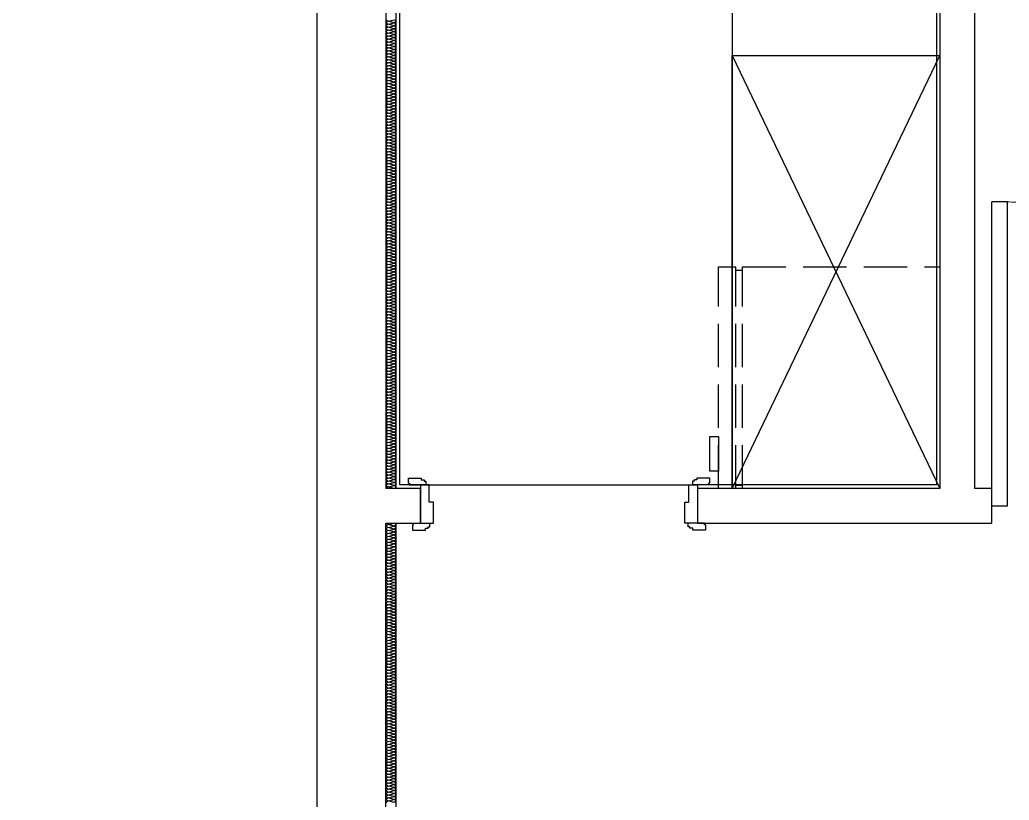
# Model space of a CAD drawing. Header units: millimetres. Extents: x -28014 to 297841, y -81741 to 47579.
# Drawn here: x 263698 to 266556, y -46434 to -44181 of the extents above; entities that cross this region are included whole.
import ezdxf

# ---------------------------------------------------------------- set-up
doc = ezdxf.new("R2010")
doc.units = ezdxf.units.MM
doc.header["$MEASUREMENT"] = 0
doc.linetypes.add('__DASH', pattern=[0.35, 0.25, -0.1])
for name, color, linetype in [('A-注释-填充', 8, 'Continuous'), ('AR9-墙线', 160, 'Continuous'), ('DS-4BS-墙体完成面', 20, 'Continuous'), ('FC-平面高差线', 144, 'Continuous'), ('FF-厨卫（地坪隐）', 31, 'Continuous'), ('FF-活动家具', 51, 'Continuous'), ('FF-门', 20, 'Continuous'), ('FF-门套', 20, 'Continuous')]:
    doc.layers.add(name, color=color, linetype=linetype)

# ---------------------------------------------------------------- blocks, each defined once
blk = doc.blocks.new('bingxiang')
at = {"layer": 'FF-活动家具', "linetype": '__DASH', "ltscale": 500}
for p, q in [((70679.6, -68761.1), (70679.5, -69331.1)), ((71319.5, -68761.1), (70679.6, -68761.1)), ((71319.5, -69331.1), (71319.5, -68761.1)), ((70679.5, -69331.1), (71319.5, -69331.1)), ((70689.5, -69351.1), (70689.5, -69331.1)), ((71309.5, -69351.1), (71309.5, -69331.1)), ((70679.5, -69351.1), (70679.5, -69401.1)), ((70679.5, -69351.1), (71319.5, -69351.1)), ((71319.5, -69401.1), (71319.5, -69351.1)), ((70679.5, -69401.1), (71319.5, -69401.1))]:
    blk.add_line(p, q, dxfattribs=at)
blk.add_lwpolyline([(70729.5, -69401.1), (70729.5, -69426.1), (70829.5, -69426.1), (70829.5, -69401.1)], close=True, dxfattribs=at)
blk = doc.blocks.new('$DorLib2D$00000001')
for p, q in [((0.45, 0.975), (0.5, 0.975)), ((0.45, 0), (0.45, 0.975)), ((0.5, 0), (0.5, 0.975)), ((0.5, 0), (0.45, 0))]:
    blk.add_line(p, q)
at = {"color": 8, "linetype": '__DASH', "lineweight": 13}
blk.add_arc((0.475, 0), 0.975, 91.4693, 180, dxfattribs=at)
blk = doc.blocks.new('$LinePat$岩棉板')
at = {"color": 0}
for p, q in [((0, -17), (12, -67)), ((12, -67), (24, -17))]:
    blk.add_line(p, q, dxfattribs=at)
for centre, start, end in [((12, -17), 0, 180), ((0, -67), 270, 0), ((24, -67), 180, 270)]:
    blk.add_arc(centre, 12, start, end, dxfattribs=at)
at = {"layer": 'Defpoints'}
blk.add_point((0, 0.1), dxfattribs=at)
at = {"layer": 'Defpoints', "color": 0}
blk.add_point((24, -84), dxfattribs=at)
blk = doc.blocks.new('FADSASDFADSFFASD')
for p, q in [((772946.1, 351903.4), (772941.1, 351903.4)), ((772941.1, 351903.4), (772941.1, 351856.4)), ((772946.1, 351906.4), (772961.1, 351906.4)), ((772946.1, 351906.4), (772946.1, 351903.4)), ((772961.1, 351906.4), (772961.1, 351869.4)), ((772952.1, 351856.4), (772941.1, 351856.4)), ((772956.1, 351861.4), (772952.1, 351861.4)), ((772952.1, 351861.4), (772952.1, 351856.4)), ((772961.1, 351869.4), (772956.1, 351869.4)), ((772956.1, 351869.4), (772956.1, 351861.4))]:
    blk.add_line(p, q)
blk.add_arc((772959.1, 351899.4), 2, 0, 0)
blk = doc.blocks.new('*U248')
blk.add_lwpolyline([(130, 70), (130, 45), (20, 45), (20, 82), (80, 82), (80, 70), (130, 70)])
at = {"rotation": 180}
blk.add_blockref('FADSASDFADSFFASD', (772961.1, 351928.4), dxfattribs=at)
at = {"xscale": -1, "rotation": 180}
blk.add_blockref('FADSASDFADSFFASD', (-772811.1, 351916.4), dxfattribs=at)

msp = doc.modelspace()

# ---------------------------------------------------------------- linework, layer by layer
at = {"layer": 'AR9-墙线'}
for p, q in [((266355.669, -42733.674), (266355.669, -45533.674)), ((266455.669, -42733.674), (266455.669, -45533.674)), ((264755.669, -43283.674), (264755.669, -45533.674)), ((264555.669, -43483.674), (264555.669, -45533.674)), ((264555.669, -45533.674), (264555.669, -48833.674)), ((264855.669, -45533.674), (264755.669, -45533.674)), ((264855.669, -45633.674), (264855.669, -45533.674)), ((266355.669, -45533.674), (265655.669, -45533.674)), ((265655.669, -45533.674), (265655.669, -45633.674)), ((266505.669, -45533.674), (266455.669, -45533.674)), ((266505.669, -45633.674), (266505.669, -45533.674)), ((264755.669, -48833.674), (264755.669, -45633.674)), ((264755.669, -45633.674), (264855.669, -45633.674)), ((265655.669, -45633.674), (266455.669, -45633.674)), ((266455.669, -45633.674), (266505.669, -45633.674))]:
    msp.add_line(p, q, dxfattribs=at)
for points in [[(264785.669, -45533.674), (264785.669, -42733.674), (264785.669, -42733.674), (264785.669, -42733.674), (264785.669, -42733.674)], [(264755.669, -48833.674), (264785.669, -48833.674), (264785.669, -45633.674)]]:
    msp.add_lwpolyline(points, dxfattribs=at)
at = {"layer": 'DS-4BS-墙体完成面'}
for points in [[(264855.669, -45523.674), (264795.722, -45523.674), (264795.722, -42743.674), (264865.669, -42743.674), (264865.669, -42672.007)], [(265545.669, -42672.007), (265545.669, -42743.674), (265825.669, -42743.675), (265825.67, -42993.674), (266045.669, -42993.674), (266045.669, -43093.674), (266345.669, -43093.674), (266345.669, -45523.674), (265655.669, -45523.674)]]:
    msp.add_lwpolyline(points, dxfattribs=at)
at = {"layer": 'FC-平面高差线', "color": 144}
msp.add_line((264855.669, -45523.674), (265655.669, -45523.674), dxfattribs=at)
at = {"layer": 'FF-厨卫（地坪隐）'}
msp.add_lwpolyline([(264755.669, -43333.674), (265755.669, -43333.674), (265755.669, -45533.674)], dxfattribs=at)
at = {"layer": 'FF-活动家具'}
msp.add_lwpolyline([(265755.669, -44283.674), (266355.669, -44283.674), (266355.669, -45533.674), (265755.669, -45533.674)], close=True, dxfattribs=at)
for points in [[(265755.669, -45533.674), (266355.669, -44283.674)], [(265755.669, -44283.674), (266355.669, -45533.674)]]:
    msp.add_lwpolyline(points, dxfattribs=at)
at = {"layer": 'FF-门套'}
msp.add_circle((269305.67, -51833.674), 5607.356, dxfattribs=at)

# ---------------------------------------------------------------- block references
at = {"layer": 'A-注释-填充', "yscale": 0.3565137037395431, "zscale": 0.3565137037395431}
for p, xscale, rotation in [((264785.669, -44189.332), -0.3567787968466444, 269.9999999999119), ((264785.669, -44197.894), -0.3567787968466444, 269.9999999999119), ((264785.669, -44206.457), -0.3567787968466444, 269.9999999999119), ((264785.669, -44215.02), -0.3567787968466444, 269.9999999999119), ((264785.669, -44223.582), -0.3567787968466444, 269.9999999999119), ((264785.669, -44232.145), -0.3567787968466444, 269.9999999999119), ((264785.669, -44240.708), -0.3567787968466444, 269.9999999999119), ((264785.669, -44249.27), -0.3567787968466444, 269.9999999999119), ((264785.669, -44257.833), -0.3567787968466444, 269.9999999999119), ((264785.669, -44266.396), -0.3567787968466444, 269.9999999999119), ((264785.669, -44274.959), -0.3567787968466444, 269.9999999999119), ((264785.669, -44283.521), -0.3567787968466444, 269.9999999999119), ((264785.669, -44292.084), -0.3567787968466444, 269.9999999999119), ((264785.669, -44300.647), -0.3567787968466444, 269.9999999999119), ((264785.669, -44309.209), -0.3567787968466444, 269.9999999999119), ((264785.669, -44317.772), -0.3567787968466444, 269.9999999999119), ((264785.669, -44326.335), -0.3567787968466444, 269.9999999999119), ((264785.669, -44334.897), -0.3567787968466444, 269.9999999999119), ((264785.669, -44343.46), -0.3567787968466444, 269.9999999999119), ((264785.669, -44352.023), -0.3567787968466444, 269.9999999999119), ((264785.669, -44360.585), -0.3567787968466444, 269.9999999999119), ((264785.669, -44369.148), -0.3567787968466444, 269.9999999999119), ((264785.669, -44377.711), -0.3567787968466444, 269.9999999999119), ((264785.669, -44386.274), -0.3567787968466444, 269.9999999999119), ((264785.669, -44394.836), -0.3567787968466444, 269.9999999999119), ((264785.669, -44403.399), -0.3567787968466444, 269.9999999999119), ((264785.669, -44411.962), -0.3567787968466444, 269.9999999999119), ((264785.669, -44420.524), -0.3567787968466444, 269.9999999999119), ((264785.669, -44429.087), -0.3567787968466444, 269.9999999999119), ((264785.669, -44437.65), -0.3567787968466444, 269.9999999999119), ((264785.669, -44446.212), -0.3567787968466444, 269.9999999999119), ((264785.669, -44454.775), -0.3567787968466444, 269.9999999999119), ((264785.669, -44463.338), -0.3567787968466444, 269.9999999999119), ((264785.669, -44471.9), -0.3567787968466444, 269.9999999999119), ((264785.669, -44480.463), -0.3567787968466444, 269.9999999999119), ((264785.669, -44489.026), -0.3567787968466444, 269.9999999999119), ((264785.669, -44497.589), -0.3567787968466444, 269.9999999999119), ((264785.669, -44506.151), -0.3567787968466444, 269.9999999999119), ((264785.669, -44514.714), -0.3567787968466444, 269.9999999999119), ((264785.669, -44523.277), -0.3567787968466444, 269.9999999999119), ((264785.669, -44531.839), -0.3567787968466444, 269.9999999999119), ((264785.669, -44540.402), -0.3567787968466444, 269.9999999999119), ((264785.669, -44548.965), -0.3567787968466444, 269.9999999999119), ((264785.669, -44557.527), -0.3567787968466444, 269.9999999999119), ((264785.669, -44566.09), -0.3567787968466444, 269.9999999999119), ((264785.669, -44574.653), -0.3567787968466444, 269.9999999999119), ((264785.669, -44583.215), -0.3567787968466444, 269.9999999999119), ((264785.669, -44591.778), -0.3567787968466444, 269.9999999999119), ((264785.669, -44600.341), -0.3567787968466444, 269.9999999999119), ((264785.669, -44608.903), -0.3567787968466444, 269.9999999999119), ((264785.669, -44617.466), -0.3567787968466444, 269.9999999999119), ((264785.669, -44626.029), -0.3567787968466444, 269.9999999999119), ((264785.669, -44634.592), -0.3567787968466444, 269.9999999999119), ((264785.669, -44643.154), -0.3567787968466444, 269.9999999999119), ((264785.669, -44651.717), -0.3567787968466444, 269.9999999999119), ((264785.669, -44660.28), -0.3567787968466444, 269.9999999999119), ((264785.669, -44668.842), -0.3567787968466444, 269.9999999999119), ((264785.669, -44677.405), -0.3567787968466444, 269.9999999999119), ((264785.669, -44685.968), -0.3567787968466444, 269.9999999999119), ((264785.669, -44694.53), -0.3567787968466444, 269.9999999999119), ((264785.669, -44703.093), -0.3567787968466444, 269.9999999999119), ((264785.669, -44711.656), -0.3567787968466444, 269.9999999999119), ((264785.669, -44720.218), -0.3567787968466444, 269.9999999999119), ((264785.669, -44728.781), -0.3567787968466444, 269.9999999999119), ((264785.669, -44737.344), -0.3567787968466444, 269.9999999999119), ((264785.669, -44745.907), -0.3567787968466444, 269.9999999999119), ((264785.669, -44754.469), -0.3567787968466444, 269.9999999999119), ((264785.669, -44763.032), -0.3567787968466444, 269.9999999999119), ((264785.669, -44771.595), -0.3567787968466444, 269.9999999999119), ((264785.669, -44780.157), -0.3567787968466444, 269.9999999999119), ((264785.669, -44788.72), -0.3567787968466444, 269.9999999999119), ((264785.669, -44797.283), -0.3567787968466444, 269.9999999999119), ((264785.669, -44805.845), -0.3567787968466444, 269.9999999999119), ((264785.669, -44814.408), -0.3567787968466444, 269.9999999999119), ((264785.669, -44822.971), -0.3567787968466444, 269.9999999999119), ((264785.669, -44831.533), -0.3567787968466444, 269.9999999999119), ((264785.669, -44840.096), -0.3567787968466444, 269.9999999999119), ((264785.669, -44848.659), -0.3567787968466444, 269.9999999999119), ((264785.669, -44857.222), -0.3567787968466444, 269.9999999999119), ((264785.669, -44865.784), -0.3567787968466444, 269.9999999999119), ((264785.669, -44874.347), -0.3567787968466444, 269.9999999999119), ((264785.669, -44882.91), -0.3567787968466444, 269.9999999999119), ((264785.669, -44891.472), -0.3567787968466444, 269.9999999999119), ((264785.669, -44900.035), -0.3567787968466444, 269.9999999999119), ((264785.669, -44908.598), -0.3567787968466444, 269.9999999999119), ((264785.669, -44917.16), -0.3567787968466444, 269.9999999999119), ((264785.669, -44925.723), -0.3567787968466444, 269.9999999999119), ((264785.669, -44934.286), -0.3567787968466444, 269.9999999999119), ((264785.669, -44942.848), -0.3567787968466444, 269.9999999999119), ((264785.669, -44951.411), -0.3567787968466444, 269.9999999999119), ((264785.669, -44959.974), -0.3567787968466444, 269.9999999999119), ((264785.669, -44968.537), -0.3567787968466444, 269.9999999999119), ((264785.669, -44977.099), -0.3567787968466444, 269.9999999999119), ((264785.669, -44985.662), -0.3567787968466444, 269.9999999999119), ((264785.669, -44994.225), -0.3567787968466444, 269.9999999999119), ((264785.669, -45002.787), -0.3567787968466444, 269.9999999999119), ((264785.669, -45011.35), -0.3567787968466444, 269.9999999999119), ((264785.669, -45019.913), -0.3567787968466444, 269.9999999999119), ((264785.669, -45028.475), -0.3567787968466444, 269.9999999999119), ((264785.669, -45037.038), -0.3567787968466444, 269.9999999999119), ((264785.669, -45045.601), -0.3567787968466444, 269.9999999999119), ((264785.669, -45054.163), -0.3567787968466444, 269.9999999999119), ((264785.669, -45062.726), -0.3567787968466444, 269.9999999999119), ((264785.669, -45071.289), -0.3567787968466444, 269.9999999999119), ((264785.669, -45079.852), -0.3567787968466444, 269.9999999999119), ((264785.669, -45088.414), -0.3567787968466444, 269.9999999999119), ((264785.669, -45096.977), -0.3567787968466444, 269.9999999999119), ((264785.669, -45105.54), -0.3567787968466444, 269.9999999999119), ((264785.669, -45114.102), -0.3567787968466444, 269.9999999999119), ((264785.669, -45122.665), -0.3567787968466444, 269.9999999999119), ((264785.669, -45131.228), -0.3567787968466444, 269.9999999999119), ((264785.669, -45139.79), -0.3567787968466444, 269.9999999999119), ((264785.669, -45148.353), -0.3567787968466444, 269.9999999999119), ((264785.669, -45156.916), -0.3567787968466444, 269.9999999999119), ((264785.669, -45165.478), -0.3567787968466444, 269.9999999999119), ((264785.669, -45174.041), -0.3567787968466444, 269.9999999999119), ((264785.669, -45182.604), -0.3567787968466444, 269.9999999999119), ((264785.669, -45191.166), -0.3567787968466444, 269.9999999999119), ((264785.669, -45199.729), -0.3567787968466444, 269.9999999999119), ((264785.669, -45208.292), -0.3567787968466444, 269.9999999999119), ((264785.669, -45216.855), -0.3567787968466444, 269.9999999999119), ((264785.669, -45225.417), -0.3567787968466444, 269.9999999999119), ((264785.669, -45233.98), -0.3567787968466444, 269.9999999999119), ((264785.669, -45242.543), -0.3567787968466444, 269.9999999999119), ((264785.669, -45251.105), -0.3567787968466444, 269.9999999999119), ((264785.669, -45259.668), -0.3567787968466444, 269.9999999999119), ((264785.669, -45268.231), -0.3567787968466444, 269.9999999999119), ((264785.669, -45276.793), -0.3567787968466444, 269.9999999999119), ((264785.669, -45285.356), -0.3567787968466444, 269.9999999999119), ((264785.669, -45293.919), -0.3567787968466444, 269.9999999999119), ((264785.669, -45302.481), -0.3567787968466444, 269.9999999999119), ((264785.669, -45311.044), -0.3567787968466444, 269.9999999999119), ((264785.669, -45319.607), -0.3567787968466444, 269.9999999999119), ((264785.669, -45328.17), -0.3567787968466444, 269.9999999999119), ((264785.669, -45336.732), -0.3567787968466444, 269.9999999999119), ((264785.669, -45345.295), -0.3567787968466444, 269.9999999999119), ((264785.669, -45353.858), -0.3567787968466444, 269.9999999999119), ((264785.669, -45362.42), -0.3567787968466444, 269.9999999999119), ((264785.669, -45370.983), -0.3567787968466444, 269.9999999999119), ((264785.669, -45379.546), -0.3567787968466444, 269.9999999999119), ((264785.669, -45388.108), -0.3567787968466444, 269.9999999999119), ((264785.669, -45396.671), -0.3567787968466444, 269.9999999999119), ((264785.669, -45405.234), -0.3567787968466444, 269.9999999999119), ((264785.669, -45413.796), -0.3567787968466444, 269.9999999999119), ((264785.669, -45422.359), -0.3567787968466444, 269.9999999999119), ((264785.669, -45430.922), -0.3567787968466444, 269.9999999999119), ((264785.669, -45439.485), -0.3567787968466444, 269.9999999999119), ((264785.669, -45448.047), -0.3567787968466444, 269.9999999999119), ((264785.669, -45456.61), -0.3567787968466444, 269.9999999999119), ((264785.669, -45465.173), -0.3567787968466444, 269.9999999999119), ((264785.669, -45473.735), -0.3567787968466444, 269.9999999999119), ((264785.669, -45482.298), -0.3567787968466444, 269.9999999999119), ((264785.669, -45490.861), -0.3567787968466444, 269.9999999999119), ((264785.669, -45499.423), -0.3567787968466444, 269.9999999999119), ((264785.669, -45507.986), -0.3567787968466444, 269.9999999999119), ((264785.669, -45516.549), -0.3567787968466444, 269.9999999999119), ((264785.669, -45525.111), -0.3567787968466444, 269.9999999999119), ((264785.669, -45533.674), -0.3567787968466444, 269.9999999999119), ((264785.669, -45642.253), -0.3574619920922241, 269.9999999999114), ((264785.669, -45650.832), -0.3574619920922241, 269.9999999999114), ((264785.669, -45659.411), -0.3574619920922241, 269.9999999999114), ((264785.669, -45667.99), -0.3574619920922241, 269.9999999999114), ((264785.669, -45676.57), -0.3574619920922241, 269.9999999999114), ((264785.669, -45685.149), -0.3574619920922241, 269.9999999999114), ((264785.669, -45693.728), -0.3574619920922241, 269.9999999999114), ((264785.669, -45702.307), -0.3574619920922241, 269.9999999999114), ((264785.669, -45710.886), -0.3574619920922241, 269.9999999999114), ((264785.669, -45719.465), -0.3574619920922241, 269.9999999999114), ((264785.669, -45728.044), -0.3574619920922241, 269.9999999999114), ((264785.669, -45736.623), -0.3574619920922241, 269.9999999999114), ((264785.669, -45745.202), -0.3574619920922241, 269.9999999999114), ((264785.669, -45753.781), -0.3574619920922241, 269.9999999999114), ((264785.669, -45762.36), -0.3574619920922241, 269.9999999999114), ((264785.669, -45770.94), -0.3574619920922241, 269.9999999999114), ((264785.669, -45779.519), -0.3574619920922241, 269.9999999999114), ((264785.669, -45788.098), -0.3574619920922241, 269.9999999999114), ((264785.669, -45796.677), -0.3574619920922241, 269.9999999999114), ((264785.669, -45805.256), -0.3574619920922241, 269.9999999999114), ((264785.669, -45813.835), -0.3574619920922241, 269.9999999999114), ((264785.669, -45822.414), -0.3574619920922241, 269.9999999999114), ((264785.669, -45830.993), -0.3574619920922241, 269.9999999999114), ((264785.669, -45839.572), -0.3574619920922241, 269.9999999999114), ((264785.669, -45848.151), -0.3574619920922241, 269.9999999999114), ((264785.669, -45856.73), -0.3574619920922241, 269.9999999999114), ((264785.669, -45865.31), -0.3574619920922241, 269.9999999999114), ((264785.669, -45873.889), -0.3574619920922241, 269.9999999999114), ((264785.669, -45882.468), -0.3574619920922241, 269.9999999999114), ((264785.669, -45891.047), -0.3574619920922241, 269.9999999999114), ((264785.669, -45899.626), -0.3574619920922241, 269.9999999999114), ((264785.669, -45908.205), -0.3574619920922241, 269.9999999999114), ((264785.669, -45916.784), -0.3574619920922241, 269.9999999999114), ((264785.669, -45925.363), -0.3574619920922241, 269.9999999999114), ((264785.669, -45933.942), -0.3574619920922241, 269.9999999999114), ((264785.669, -45942.521), -0.3574619920922241, 269.9999999999114), ((264785.669, -45951.1), -0.3574619920922241, 269.9999999999114), ((264785.669, -45959.679), -0.3574619920922241, 269.9999999999114), ((264785.669, -45968.259), -0.3574619920922241, 269.9999999999114), ((264785.669, -45976.838), -0.3574619920922241, 269.9999999999114), ((264785.669, -45985.417), -0.3574619920922241, 269.9999999999114), ((264785.669, -45993.996), -0.3574619920922241, 269.9999999999114), ((264785.669, -46002.575), -0.3574619920922241, 269.9999999999114), ((264785.669, -46011.154), -0.3574619920922241, 269.9999999999114), ((264785.669, -46019.733), -0.3574619920922241, 269.9999999999114), ((264785.669, -46028.312), -0.3574619920922241, 269.9999999999114), ((264785.669, -46036.891), -0.3574619920922241, 269.9999999999114), ((264785.669, -46045.47), -0.3574619920922241, 269.9999999999114), ((264785.669, -46054.049), -0.3574619920922241, 269.9999999999114), ((264785.669, -46062.629), -0.3574619920922241, 269.9999999999114), ((264785.669, -46071.208), -0.3574619920922241, 269.9999999999114), ((264785.669, -46079.787), -0.3574619920922241, 269.9999999999114), ((264785.669, -46088.366), -0.3574619920922241, 269.9999999999114), ((264785.669, -46096.945), -0.3574619920922241, 269.9999999999114), ((264785.669, -46105.524), -0.3574619920922241, 269.9999999999114), ((264785.669, -46114.103), -0.3574619920922241, 269.9999999999114), ((264785.669, -46122.682), -0.3574619920922241, 269.9999999999114), ((264785.669, -46131.261), -0.3574619920922241, 269.9999999999114), ((264785.669, -46139.84), -0.3574619920922241, 269.9999999999114), ((264785.669, -46148.419), -0.3574619920922241, 269.9999999999114), ((264785.669, -46156.998), -0.3574619920922241, 269.9999999999114), ((264785.669, -46165.578), -0.3574619920922241, 269.9999999999114), ((264785.669, -46174.157), -0.3574619920922241, 269.9999999999114), ((264785.669, -46182.736), -0.3574619920922241, 269.9999999999114), ((264785.669, -46191.315), -0.3574619920922241, 269.9999999999114), ((264785.669, -46199.894), -0.3574619920922241, 269.9999999999114), ((264785.669, -46208.473), -0.3574619920922241, 269.9999999999114), ((264785.669, -46217.052), -0.3574619920922241, 269.9999999999114), ((264785.669, -46225.631), -0.3574619920922241, 269.9999999999114), ((264785.669, -46234.21), -0.3574619920922241, 269.9999999999114), ((264785.669, -46242.789), -0.3574619920922241, 269.9999999999114), ((264785.669, -46251.368), -0.3574619920922241, 269.9999999999114), ((264785.669, -46259.948), -0.3574619920922241, 269.9999999999114), ((264785.669, -46268.527), -0.3574619920922241, 269.9999999999114), ((264785.669, -46277.106), -0.3574619920922241, 269.9999999999114), ((264785.669, -46285.685), -0.3574619920922241, 269.9999999999114), ((264785.669, -46294.264), -0.3574619920922241, 269.9999999999114), ((264785.669, -46302.843), -0.3574619920922241, 269.9999999999114), ((264785.669, -46311.422), -0.3574619920922241, 269.9999999999114), ((264785.669, -46320.001), -0.3574619920922241, 269.9999999999114), ((264785.669, -46328.58), -0.3574619920922241, 269.9999999999114), ((264785.669, -46337.159), -0.3574619920922241, 269.9999999999114), ((264785.669, -46345.738), -0.3574619920922241, 269.9999999999114), ((264785.669, -46354.318), -0.3574619920922241, 269.9999999999114), ((264785.669, -46362.897), -0.3574619920922241, 269.9999999999114), ((264785.669, -46371.476), -0.3574619920922241, 269.9999999999114), ((264785.669, -46380.055), -0.3574619920922241, 269.9999999999114), ((264785.669, -46388.634), -0.3574619920922241, 269.9999999999114), ((264785.669, -46397.213), -0.3574619920922241, 269.9999999999114), ((264785.669, -46405.792), -0.3574619920922241, 269.9999999999114), ((264785.669, -46414.371), -0.3574619920922241, 269.9999999999114), ((264785.669, -46422.95), -0.3574619920922241, 269.9999999999114), ((264785.669, -46431.529), -0.3574619920922241, 269.9999999999114), ((264785.669, -46440.108), -0.3574619920922241, 269.9999999999114)]:
    msp.add_blockref('$LinePat$岩棉板', p, dxfattribs=dict(at, xscale=xscale, rotation=rotation))
at = {"layer": 'FF-活动家具', "xscale": -1, "rotation": 270}
msp.add_blockref('bingxiang', (335116.805, -116213.274), dxfattribs=at)
at = {"layer": 'FF-门', "xscale": -900, "yscale": 900, "zscale": -900}
msp.add_blockref('$DorLib2D$00000001', (266955.669, -45583.674), dxfattribs=at)
at = {"layer": 'FF-门套', "xscale": -1, "rotation": 270}
msp.add_blockref('*U248', (264810.669, -45653.674), dxfattribs=at)
at = {"layer": 'FF-门套', "rotation": 90.00000000000001}
msp.add_blockref('*U248', (265700.669, -45653.674), dxfattribs=at)

doc.saveas('drawing.dxf')
